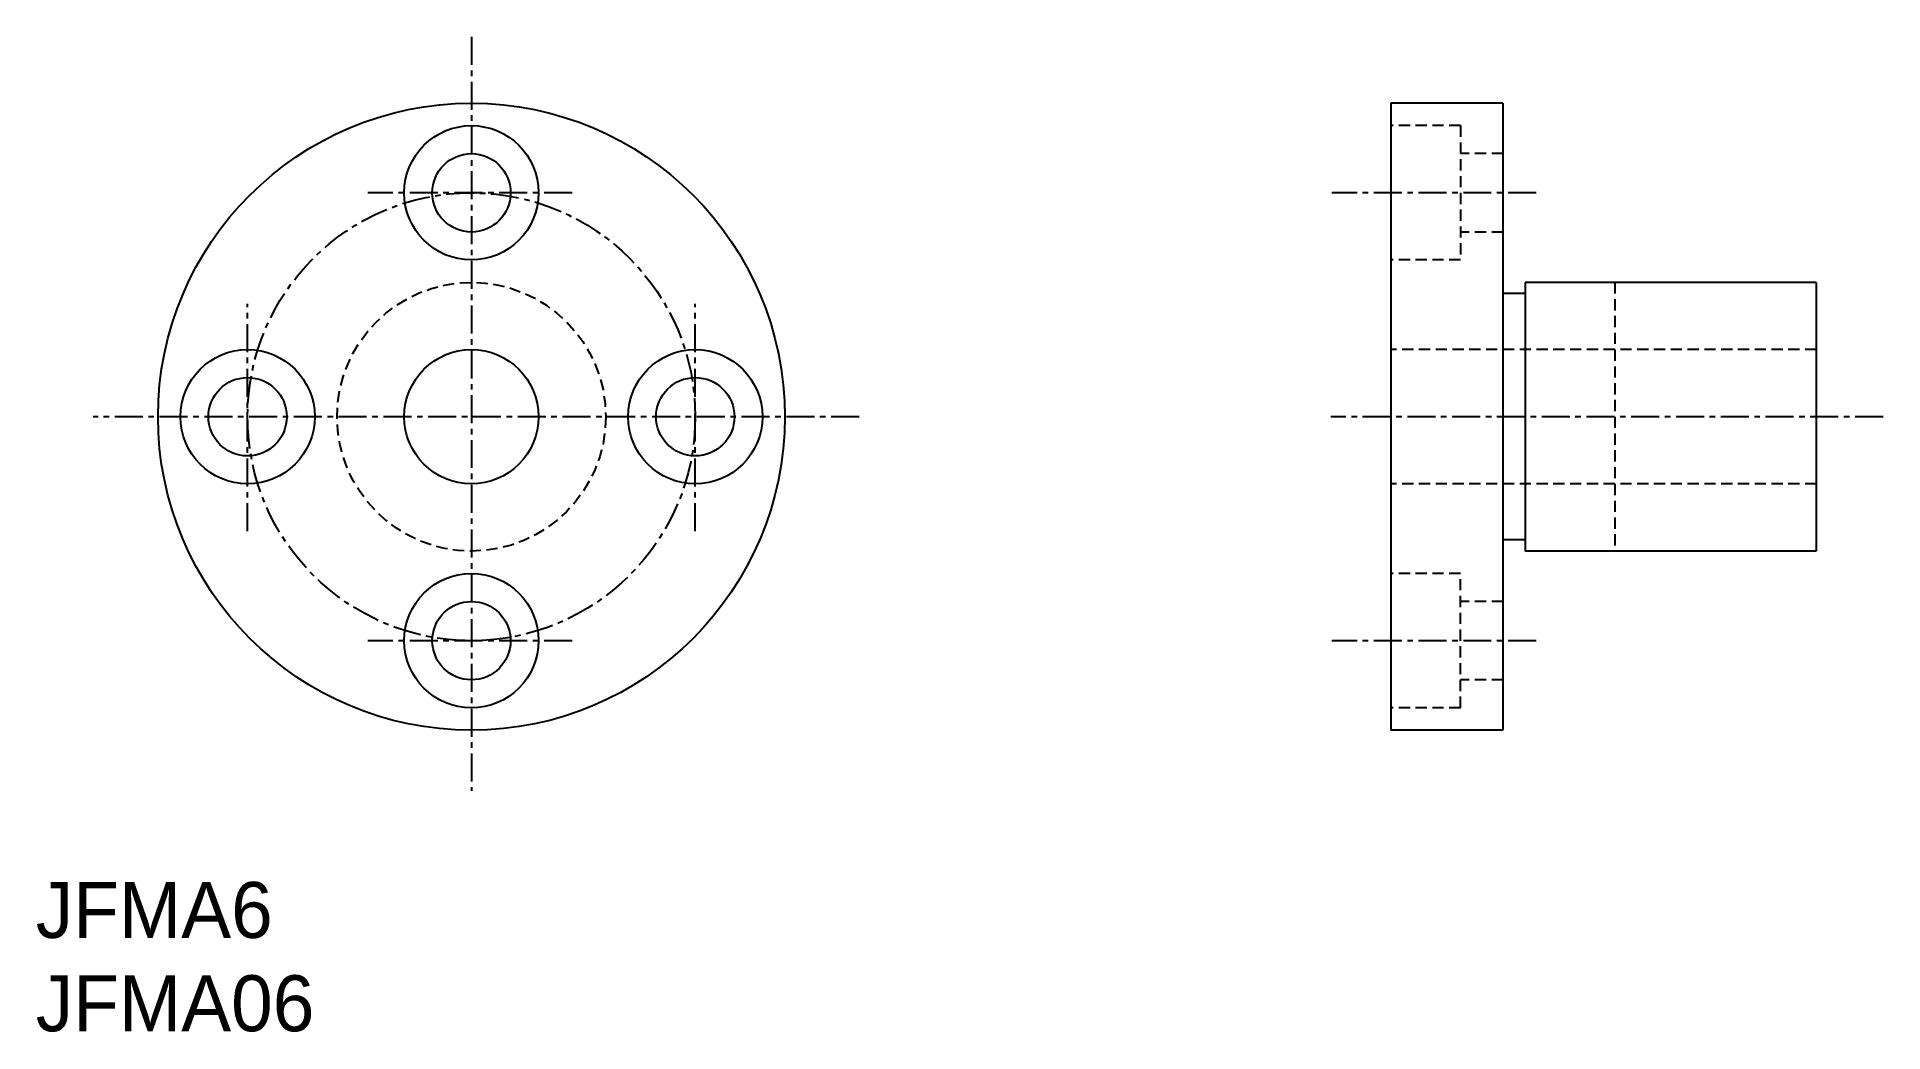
# Model space of a CAD drawing. Extents: x 10.1 to 92.5, y 10 to 54.4.
import ezdxf

# ---------------------------------------------------------------- set-up
doc = ezdxf.new("R2010")
doc.units = 0
doc.linetypes.add('CENTER', pattern=[2, 1.25, -0.25, 0.25, -0.25])
doc.linetypes.add('DASHED', pattern=[0.75, 0.5, -0.25])
doc.layers.get('0').update_dxf_attribs({"linetype": 'CONTINUOUS'})
doc.layers.add('CENTER', color=1, linetype='CENTER')

msp = doc.modelspace()

# ---------------------------------------------------------------- linework, layer by layer
at = {"color": 7, "linetype": 'CONTINUOUS'}
for p, q in [((70.542, 51.443), (70.542, 23.443)), ((75.542, 51.443), (70.542, 51.443)), ((75.542, 51.443), (75.542, 23.443)), ((76.542, 42.943), (75.542, 42.943)), ((76.542, 43.443), (76.542, 31.443)), ((89.542, 43.443), (76.542, 43.443)), ((89.542, 43.443), (89.542, 31.443)), ((76.542, 31.943), (75.542, 31.943)), ((89.542, 31.443), (76.542, 31.443)), ((75.542, 23.443), (70.542, 23.443))]:
    msp.add_line(p, q, dxfattribs=at)
at = {"color": 3, "linetype": 'DASHED'}
for p, q in [((73.642, 50.443), (70.542, 50.443)), ((73.642, 50.443), (73.642, 44.443)), ((75.542, 49.193), (73.642, 49.193)), ((75.542, 45.693), (73.642, 45.693)), ((73.642, 44.443), (70.542, 44.443)), ((80.542, 43.443), (80.542, 31.443)), ((89.542, 40.443), (70.542, 40.443)), ((89.542, 34.443), (70.542, 34.443)), ((73.642, 30.443), (70.542, 30.443)), ((73.642, 24.443), (73.642, 30.443)), ((75.542, 29.193), (73.642, 29.193)), ((75.542, 25.693), (73.642, 25.693)), ((73.642, 24.443), (70.542, 24.443))]:
    msp.add_line(p, q, dxfattribs=at)
at = {"color": 7, "linetype": 'CONTINUOUS'}
for centre, radius in [((29.463, 37.443), 14), ((29.463, 47.443), 3), ((29.463, 47.443), 1.75), ((19.463, 37.443), 3), ((29.463, 37.443), 3), ((39.463, 37.443), 3), ((19.463, 37.443), 1.75), ((39.463, 37.443), 1.75), ((29.463, 27.443), 3), ((29.463, 27.443), 1.75)]:
    msp.add_circle(centre, radius, dxfattribs=at)
at = {"color": 3, "linetype": 'DASHED'}
msp.add_circle((29.463, 37.443), 6, dxfattribs=at)
at = {"layer": 'CENTER', "color": 1, "linetype": 'CENTER'}
for p, q in [((29.463, 54.404), (29.463, 20.743)), ((33.957, 47.443), (24.832, 47.443)), ((77.025, 47.443), (67.9, 47.443)), ((19.463, 32.332), (19.463, 42.478)), ((39.463, 32.332), (39.463, 42.478)), ((46.782, 37.443), (12.558, 37.443)), ((92.526, 37.443), (67.856, 37.443)), ((33.957, 27.443), (24.832, 27.443)), ((77.025, 27.443), (67.9, 27.443))]:
    msp.add_line(p, q, dxfattribs=at)
msp.add_circle((29.463, 37.443), 10, dxfattribs=at)

# ---------------------------------------------------------------- texts
at = {"color": 7, "linetype": 'CONTINUOUS'}
for s, p in [('JFMA6', (10, 14.167)), ('JFMA06', (10, 10))]:
    msp.add_text(s, height=2.5, dxfattribs=at).set_placement(p)

doc.saveas('drawing.dxf')
